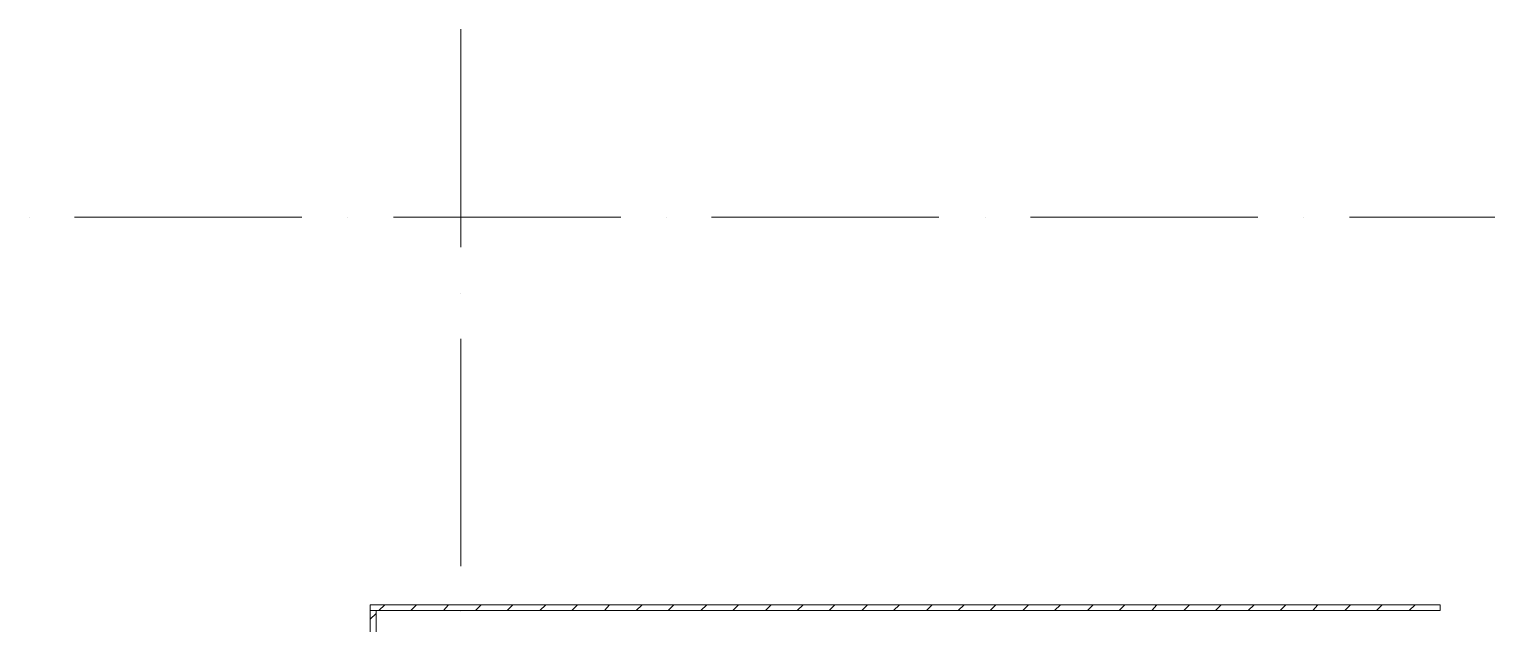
# Model space of a CAD drawing. Header units: millimetres. Extents: x -84737 to 172119, y -43083 to 59399.
# Drawn here: x 28508 to 34911, y 54995 to 57605 of the extents above; entities that cross this region are included whole.
import ezdxf

# ---------------------------------------------------------------- set-up
doc = ezdxf.new("R2010")
doc.units = ezdxf.units.MM
doc.layers.add('PDF _Оси', color=7, linetype='Continuous')
doc.layers.add('PDF _Стены', color=7, linetype='Continuous')

msp = doc.modelspace()

# ---------------------------------------------------------------- linework, layer by layer
at = {"layer": 'PDF _Оси', "lineweight": 9}
for points in [[(30404.7, 56648.5), (30404.7, 57605.2)], [(28508.2, 56779.7), (28508.2, 56779.7)], [(28707.1, 56779.7), (29706.2, 56779.7)], [(29905.1, 56779.7), (29905.1, 56779.7)], [(30108.3, 56779.7), (31107.4, 56779.7)], [(31306.3, 56779.7), (31306.3, 56779.7)], [(31505.3, 56779.7), (32504.3, 56779.7)], [(32707.5, 56779.7), (32707.5, 56779.7)], [(32906.5, 56779.7), (33905.5, 56779.7)], [(34104.5, 56779.7), (34104.5, 56779.7)], [(34307.7, 56779.7), (35306.7, 56779.7)], [(30404.7, 56445.3), (30404.7, 56445.3)], [(30404.7, 55247.3), (30404.7, 56246.4)], [(30404.7, 55048.4), (30404.7, 55048.4)]]:
    msp.add_lwpolyline(points, dxfattribs=at)
at = {"layer": 'PDF _Стены', "lineweight": 18}
for points in [[(30032.1, 53168.8), (30006.7, 53168.8), (30006.7, 55078), (34705.6, 55078), (34705.6, 55052.6), (30006.7, 55052.6), (30104.1, 55052.6)], [(30032.1, 55052.6), (30032.1, 53147.7), (30256.5, 53147.7)], [(30256.5, 55052.6), (34705.6, 55052.6)]]:
    msp.add_lwpolyline(points, dxfattribs=at)
at = {"layer": 'PDF _Стены', "lineweight": 9}
for points in [[(30044.8, 55052.6), (30070.2, 55078)], [(30184.5, 55052.6), (30209.9, 55078)], [(30328.5, 55052.6), (30349.6, 55078)], [(30468.2, 55052.6), (30493.6, 55078)], [(30607.8, 55052.6), (30633.2, 55078)], [(30751.8, 55052.6), (30777.2, 55078)], [(30891.5, 55052.6), (30916.9, 55078)], [(31035.4, 55052.6), (31056.6, 55078)], [(31175.1, 55052.6), (31200.5, 55078)], [(31314.8, 55052.6), (31340.2, 55078)], [(31458.7, 55052.6), (31484.1, 55078)], [(31598.4, 55052.6), (31623.8, 55078)], [(31742.3, 55052.6), (31767.7, 55078)], [(31882, 55052.6), (31907.4, 55078)], [(32021.7, 55052.6), (32047.1, 55078)], [(32165.7, 55052.6), (32191.1, 55078)], [(32305.4, 55052.6), (32330.8, 55078)], [(32449.3, 55052.6), (32474.7, 55078)], [(32589, 55052.6), (32614.4, 55078)], [(32728.7, 55052.6), (32754.1, 55078)], [(32872.6, 55052.6), (32898, 55078)], [(33012.3, 55052.6), (33037.7, 55078)], [(33156.2, 55052.6), (33181.6, 55078)], [(33295.9, 55052.6), (33321.3, 55078)], [(33439.9, 55052.6), (33461, 55078)], [(33579.5, 55052.6), (33604.9, 55078)], [(33719.2, 55052.6), (33744.6, 55078)], [(33863.2, 55052.6), (33888.6, 55078)], [(34002.9, 55052.6), (34028.3, 55078)], [(34146.8, 55052.6), (34168, 55078)], [(34286.5, 55052.6), (34311.9, 55078)], [(34426.2, 55052.6), (34451.6, 55078)], [(34570.1, 55052.6), (34595.5, 55078)], [(30006.7, 55014.5), (30032.1, 55039.9)]]:
    msp.add_lwpolyline(points, dxfattribs=at)

doc.saveas('drawing.dxf')
